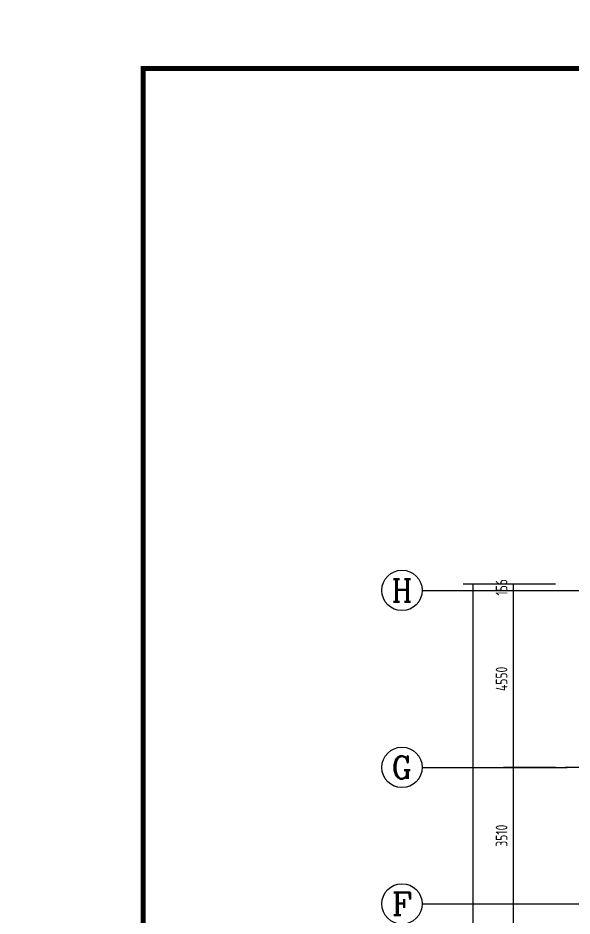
# Model space of a CAD drawing. Extents: x -726032 to 135930, y -151624 to 587044.
# Drawn here: x -630060 to -615817, y 563958 to 587044 of the extents above; entities that cross this region are included whole.
import ezdxf
from ezdxf.enums import TextEntityAlignment as Align

# ---------------------------------------------------------------- set-up
doc = ezdxf.new("R2010")
doc.units = 0
doc.header["$LTSCALE"] = 1000
doc.header["$MEASUREMENT"] = 0
doc.linetypes.add('DOTE', pattern=[2.42, 2, -0.2, 0.02, -0.2])
doc.layers.get('0').update_dxf_attribs({"linetype": 'CONTINUOUS'})
doc.layers.get('DEFPOINTS').update_dxf_attribs({"color": 1, "linetype": 'CONTINUOUS'})
for name, color, linetype in [('AXIS', 245, 'CONTINUOUS'), ('AXIS_TEXT', 7, 'CONTINUOUS'), ('DOTE', 8, 'DOTE'), ('PUB_TITLE', 1, 'CONTINUOUS')]:
    doc.layers.add(name, color=color, linetype=linetype)
doc.styles.add('COMPLEX', font='COMPLEX')
doc.styles.add('DIM_FONT', font='isocp.shx', dxfattribs={"width": 0.8})
doc.dimstyles.new('AXIS', dxfattribs={"dimtxt": 300, "dimasz": 1, "dimexe": 250, "dimexo": 300, "dimgap": 150, "dimtad": 1, "dimdec": 0, "dimzin": 0, "dimdsep": 46, "dimtxsty": 'DIM_FONT', "dimcen": 0.09, "dimse1": 1, "dimse2": 1, "dimclrt": 142, "dimadec": 0, "dimazin": 0, "dimtfac": 1, "dimtdec": 0, "dimtix": 1, "dimtmove": 2, "dimatfit": 3, "dimfxl": 1, "dimtolj": 1, "dimtzin": 0, "dimarcsym": 0})
doc.dimstyles.new('DIMA', dxfattribs={"dimtxt": 300, "dimasz": 1, "dimexe": 250, "dimexo": 300, "dimgap": 150, "dimtad": 1, "dimdec": 0, "dimzin": 0, "dimdsep": 46, "dimtxsty": 'DIM_FONT', "dimcen": 0.09, "dimse1": 1, "dimclrt": 142, "dimadec": 0, "dimazin": 0, "dimtfac": 1, "dimtdec": 0, "dimtix": 1, "dimtmove": 2, "dimatfit": 3, "dimfxl": 1, "dimtolj": 1, "dimtzin": 0, "dimarcsym": 0})
doc.dimstyles.new('DIMN', dxfattribs={"dimtxt": 300, "dimasz": 1, "dimexe": 250, "dimexo": 300, "dimgap": 150, "dimtad": 1, "dimdec": 0, "dimzin": 0, "dimdsep": 46, "dimtxsty": 'DIM_FONT', "dimcen": 0.09, "dimclrt": 142, "dimadec": 0, "dimazin": 0, "dimtfac": 1, "dimtdec": 0, "dimtix": 1, "dimtmove": 2, "dimatfit": 3, "dimfxl": 1, "dimtolj": 1, "dimtzin": 0, "dimarcsym": 0})

# ---------------------------------------------------------------- blocks, each defined once
blk = doc.blocks.new('*D528')
at = {"layer": 'AXIS', "color": 0, "lineweight": -2, "transparency": 16777216}
for p, q in [((-616239, 572485), (-618618, 572485)), ((-618368, 572484), (-618368, 547890)), ((-616239, 547889), (-618618, 547889))]:
    blk.add_line(p, q, dxfattribs=at)
at = {"layer": 'AXIS', "color": 0, "transparency": 16777216}
for points in [[(-618368, 572484), (-618368, 572484), (-618368, 572485)], [(-618368, 547890), (-618368, 547890), (-618368, 547889)]]:
    blk.add_solid(points, dxfattribs=at)
at = {"layer": 'DEFPOINTS', "color": 0, "transparency": 16777216}
for p in [(-615939, 572485), (-618368, 547889), (-615939, 547889)]:
    blk.add_point(p, dxfattribs=at)
at = {"layer": 'AXIS', "color": 142, "transparency": 16777216, "insert": (-618668, 560187), "char_height": 300, "attachment_point": 5, "rotation": 90, "style": 'DIM_FONT'}
blk.add_mtext('\\A1;24596', dxfattribs=at)
blk = doc.blocks.new('*D1924')
at = {"layer": 'AXIS', "color": 0, "lineweight": -2, "transparency": 16777216}
for p, q in [((-617328, 572328), (-617328, 567780)), ((-616239, 567779), (-617578, 567779))]:
    blk.add_line(p, q, dxfattribs=at)
at = {"layer": 'AXIS', "color": 0, "transparency": 16777216}
for points in [[(-617328, 572328), (-617328, 572328), (-617328, 572329)], [(-617328, 567780), (-617328, 567780), (-617328, 567779)]]:
    blk.add_solid(points, dxfattribs=at)
at = {"layer": 'DEFPOINTS', "color": 0, "transparency": 16777216}
for p in [(-615939, 572329), (-617328, 567779), (-615939, 567779)]:
    blk.add_point(p, dxfattribs=at)
at = {"layer": 'AXIS', "color": 142, "transparency": 16777216, "insert": (-617628, 570054), "char_height": 300, "attachment_point": 5, "rotation": 90, "style": 'DIM_FONT'}
blk.add_mtext('\\A1;4550', dxfattribs=at)
blk = doc.blocks.new('*D3244')
at = {"layer": 'AXIS', "color": 0, "lineweight": -2, "transparency": 16777216}
blk.add_line((-617328, 567778), (-617328, 564270), dxfattribs=at)
at = {"layer": 'AXIS', "color": 0, "transparency": 16777216}
for points in [[(-617328, 567778), (-617328, 567778), (-617328, 567779)], [(-617328, 564270), (-617328, 564270), (-617328, 564269)]]:
    blk.add_solid(points, dxfattribs=at)
at = {"layer": 'DEFPOINTS', "color": 0, "transparency": 16777216}
for p in [(-615939, 567779), (-617328, 564269), (-615939, 564269)]:
    blk.add_point(p, dxfattribs=at)
at = {"layer": 'AXIS', "color": 142, "transparency": 16777216, "insert": (-617628, 566024), "char_height": 300, "attachment_point": 5, "rotation": 90, "style": 'DIM_FONT'}
blk.add_mtext('\\A1;3510', dxfattribs=at)
blk = doc.blocks.new('*D3245')
at = {"layer": 'AXIS', "color": 0, "lineweight": -2, "transparency": 16777216}
blk.add_line((-617328, 564268), (-617328, 561930), dxfattribs=at)
at = {"layer": 'AXIS', "color": 0, "transparency": 16777216}
for points in [[(-617328, 564268), (-617328, 564268), (-617328, 564269)], [(-617328, 561930), (-617328, 561930), (-617328, 561929)]]:
    blk.add_solid(points, dxfattribs=at)
at = {"layer": 'DEFPOINTS', "color": 0, "transparency": 16777216}
for p in [(-615939, 564269), (-617328, 561929), (-615939, 561929)]:
    blk.add_point(p, dxfattribs=at)
at = {"layer": 'AXIS', "color": 142, "transparency": 16777216, "insert": (-617628, 563099), "char_height": 300, "attachment_point": 5, "rotation": 90, "style": 'DIM_FONT'}
blk.add_mtext('\\A1;2340', dxfattribs=at)
blk = doc.blocks.new('_AXISO')
blk.add_circle((0, 0), 0.5)
at = {"layer": 'AXIS_TEXT', "style": 'COMPLEX', "width": 1.041667}
blk.add_attdef('A', text='', height=0.56, dxfattribs=at).set_placement((-0.25, -0.28), (0.25, -0.28), align=Align.FIT)
blk = doc.blocks.new('*D3248')
at = {"layer": 'AXIS', "color": 0, "lineweight": -2, "transparency": 16777216}
for p, q in [((-617328, 572486), (-617328, 572487)), ((-617328, 572485), (-617328, 572329)), ((-617328, 572328), (-617328, 572327))]:
    blk.add_line(p, q, dxfattribs=at)
at = {"layer": 'AXIS', "color": 0, "transparency": 16777216}
for points in [[(-617328, 572486), (-617328, 572486), (-617328, 572485)], [(-617328, 572328), (-617328, 572328), (-617328, 572329)]]:
    blk.add_solid(points, dxfattribs=at)
at = {"layer": 'DEFPOINTS', "color": 0, "transparency": 16777216}
for p in [(-617328, 572329), (-615939, 572485), (-615939, 572329)]:
    blk.add_point(p, dxfattribs=at)
at = {"layer": 'AXIS', "color": 142, "transparency": 16777216, "insert": (-617628, 572407), "char_height": 300, "attachment_point": 5, "rotation": 90, "style": 'DIM_FONT'}
blk.add_mtext('\\A1;156', dxfattribs=at)

msp = doc.modelspace()

# ---------------------------------------------------------------- linework, layer by layer
at = {"layer": 'AXIS'}
for p, q in [((-619668.2, 572329.5), (-615939.2, 572329.5)), ((-619668.2, 567779.5), (-615939.2, 567779.5)), ((-619668.2, 564269.5), (-615939.2, 564269.5))]:
    msp.add_line(p, q, dxfattribs=at)
at = {"layer": 'DOTE'}
for p, q in [((-615939.2, 572329.5), (-546307.4, 572329.5)), ((-546307.4, 567779.5), (-615991.2, 567779.5)), ((-615939.2, 564269.5), (-546307.4, 564269.5))]:
    msp.add_line(p, q, dxfattribs=at)
at = {"layer": 'PUB_TITLE'}
for points, const_width in [([(-726032.4, 532443.9), (-629442.4, 532443.9), (-629442.4, 587043.9), (-726032.4, 587043.9)], 0.234), ([(-629442.4, 532443.9), (-532852.4, 532443.9), (-532852.4, 587043.9), (-629442.4, 587043.9)], 0.234), ([(-626842.4, 533743.9), (-534152.4, 533743.9), (-534152.4, 585743.9), (-626842.4, 585743.9)], 130)]:
    msp.add_lwpolyline(points, close=True, dxfattribs=dict(at, const_width=const_width))

# ---------------------------------------------------------------- block references
at = {"layer": 'AXIS'}
ref = msp.add_blockref('_AXISO', (-620188.2, 572329.5), dxfattribs=dict(at, xscale=1040, yscale=1040, zscale=1040))
ref.add_attrib('A', 'H', dxfattribs={"layer": 'AXIS_TEXT', "height": 582.4, "style": 'COMPLEX', "width": 0.9375}).set_placement((-620448.2, 572038.3), (-619928.2, 572038.3), align=Align.FIT)
at = {"layer": 'AXIS', "xscale": 1040, "yscale": 1040, "zscale": 1040}
msp.add_blockref('_AXISO', (-620188.2, 567779.5), dxfattribs=at).add_auto_attribs({'A': 'G'})
at = {"layer": 'AXIS'}
ref = msp.add_blockref('_AXISO', (-620188.2, 564269.5), dxfattribs=dict(at, xscale=1040, yscale=1040, zscale=1040))
ref.add_attrib('A', 'F', dxfattribs={"layer": 'AXIS_TEXT', "height": 582.4, "style": 'COMPLEX', "width": 1.171875}).set_placement((-620448.2, 563978.3), (-619928.2, 563978.3), align=Align.FIT)

# ---------------------------------------------------------------- dimensions: what is measured, and where the dimension line sits
for p1, p2, distance, dimstyle, picture, middle in [((-615939.2, 572485.5), (-615939.2, 572329.5), -1389, 'AXIS', '*D3248', (-617628.2, 572407.5)), ((-615939.2, 572485.5), (-615939.2, 547889.3), -2429, 'DIMN', '*D528', (-618668.2, 560187.4)), ((-615939.2, 572329.5), (-615939.2, 567779.5), -1389, 'DIMA', '*D1924', (-617628.2, 570054.5))]:
    dim = msp.add_aligned_dim(p1=p1, p2=p2, distance=distance, dimstyle=dimstyle, dxfattribs=at)
    dim.commit()
    dim.dimension.update_dxf_attribs({"geometry": picture, "text_midpoint": middle})
for base, p1, p2, picture, middle in [((-617328.2, 564269.5), (-615939.2, 567779.5), (-615939.2, 564269.5), '*D3244', (-617628.2, 566024.5)), ((-617328.2, 561929.5), (-615939.2, 564269.5), (-615939.2, 561929.5), '*D3245', (-617628.2, 563099.5))]:
    dim = msp.add_linear_dim(base=base, p1=p1, p2=p2, angle=90, dimstyle='AXIS', dxfattribs=at)
    dim.commit()
    dim.dimension.update_dxf_attribs({"geometry": picture, "text_midpoint": middle})

doc.saveas('drawing.dxf')
